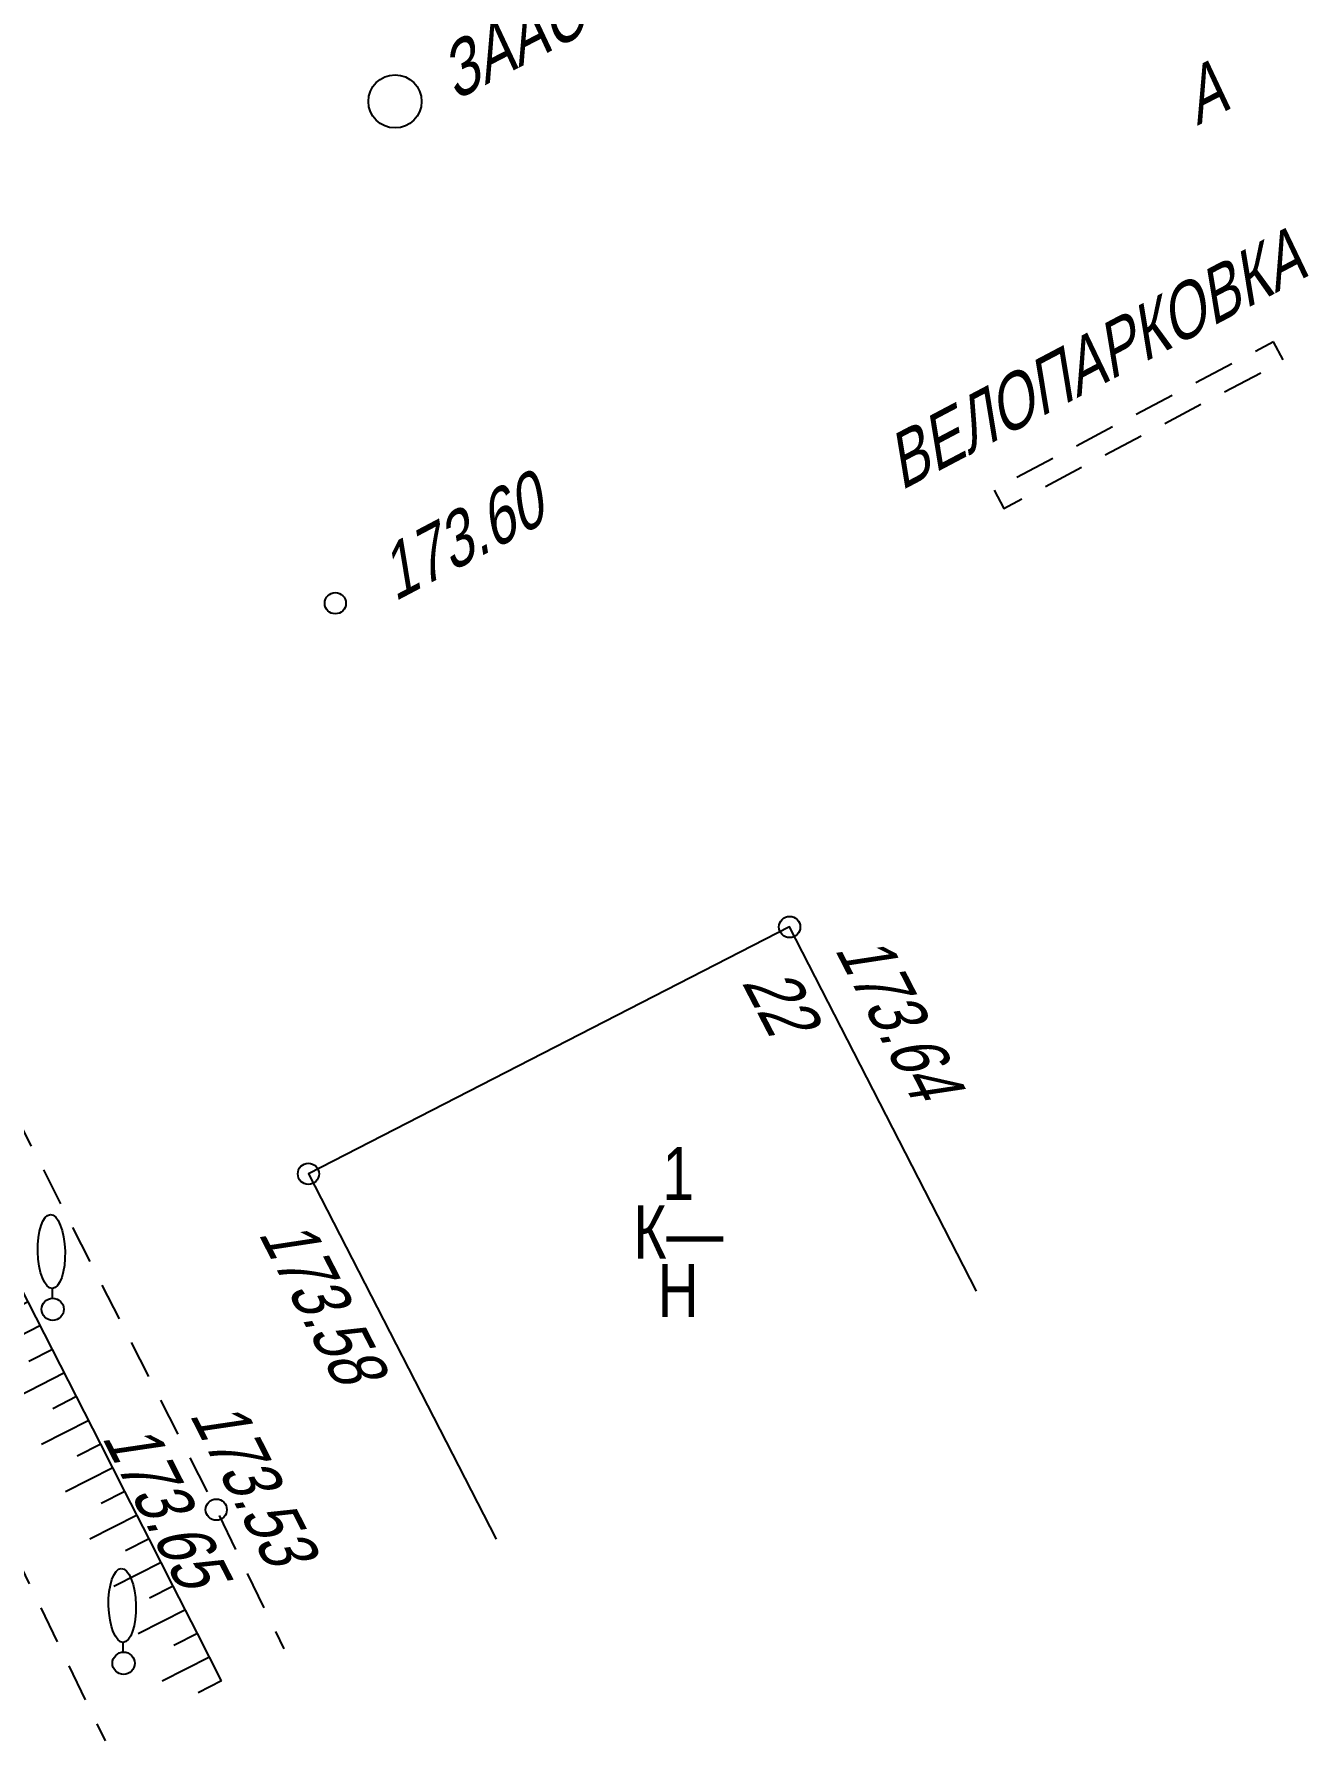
# Model space of a CAD drawing. Header units: metres. Extents: x -584 to -429, y 22748 to 22926.
# Drawn here: x -513.84 to -490.22, y 22755.42 to 22787.53 of the extents above; entities that cross this region are included whole.
import ezdxf
from ezdxf.enums import TextEntityAlignment as Align

# ---------------------------------------------------------------- set-up
doc = ezdxf.new("R2010")
doc.units = ezdxf.units.M
doc.header["$MEASUREMENT"] = 0
for name, color, linetype, lineweight in [('Горизонтали', 7, 'Continuous', 25), ('Граница улицы', 7, 'Continuous', 25), ('Здания', 7, 'Continuous', 25), ('Колодцы', 7, 'Continuous', 25), ('Номер дома', 7, 'Continuous', 25), ('Отдельно стоящее дерево', 7, 'Continuous', 25), ('Откосы', 7, 'Continuous', 25), ('Пояснительные подписи', 7, 'Continuous', 25), ('Топографические объекты', 7, 'Continuous', 25)]:
    doc.layers.add(name, color=color, linetype=linetype, lineweight=lineweight)
doc.styles.add('Style-RUSSIAN_1251 I 0.00000', font='RUSSIAN_1251.shx')
doc.styles.add('Style-RUSSIAN_1251 I 0.32289', font='RUSSIAN_1251.shx', dxfattribs={"oblique": 18.5})

# ---------------------------------------------------------------- blocks, each defined once
blk = doc.blocks.new('KOLOD_20')
at = {"layer": 'Колодцы', "color": 7, "linetype": 'Continuous', "lineweight": 25}
blk.add_arc((0, 0), 0.5, 0, 360, dxfattribs=at)
blk = doc.blocks.new('msdElementTypeLineString_10')
at = {"layer": 'Граница улицы', "color": 7, "linetype": 'Continuous', "lineweight": 25}
for p, q in [((0.001, 20.559), (0.358, 20.571)), ((0.858, 20.589), (1.572, 20.615)), ((3.286, 20.588), (4, 20.557)), ((4.5, 20.536), (5.214, 20.505)), ((6.547, 19.839), (6.871, 19.201)), ((7.098, 18.756), (7.422, 18.118)), ((7.648, 17.673), (7.973, 17.035)), ((8.199, 16.59), (8.524, 15.952)), ((8.75, 15.506), (9.074, 14.869)), ((9.301, 14.423), (9.625, 13.786)), ((9.852, 13.34), (10.176, 12.703)), ((10.403, 12.257), (10.727, 11.62)), ((10.954, 11.174), (11.278, 10.537)), ((11.505, 10.091), (11.829, 9.454)), ((12.056, 9.008), (12.38, 8.371)), ((12.607, 7.925), (12.931, 7.288)), ((13.157, 6.842), (13.482, 6.204)), ((13.708, 5.759), (14.033, 5.121)), ((14.259, 4.676), (14.583, 4.038)), ((14.81, 3.593), (15.134, 2.955)), ((15.359, 2.509), (15.671, 1.865)), ((15.889, 1.415), (16.202, 0.772)), ((16.42, 0.322), (16.576, 0))]:
    blk.add_line(p, q, dxfattribs=at)
at = {"layer": 'Граница улицы', "color": 7, "linetype": 'Continuous', "lineweight": 25, "flags": 128}
for points in [[(2.072, 20.632), (2.17, 20.636), (2.786, 20.609)], [(5.714, 20.484), (6.23, 20.462), (6.32, 20.284)]]:
    blk.add_lwpolyline(points, dxfattribs=at)
blk = doc.blocks.new('msdElementTypeLineString_14')
at = {"layer": 'Откосы', "color": 7, "linetype": 'Continuous', "lineweight": 25}
for p, q in [((0, 22.079), (0.238, 21.814)), ((0.573, 21.443), (1.049, 20.913)), ((1.384, 20.541), (1.86, 20.012)), ((2.879, 18.646), (3.239, 18.031)), ((3.492, 17.6), (3.852, 16.985)), ((5.282, 14.435), (5.607, 13.801)), ((6.387, 12.277), (6.712, 11.643)), ((6.94, 11.198), (7.264, 10.564)), ((7.492, 10.118), (7.817, 9.484)), ((8.044, 9.039), (8.369, 8.405)), ((9.132, 6.872), (9.442, 6.231)), ((9.659, 5.78), (9.969, 5.139)), ((10.186, 4.688), (10.496, 4.047)), ((10.713, 3.597), (11.023, 2.955)), ((11.24, 2.505), (11.549, 1.863)), ((11.767, 1.413), (12.076, 0.771)), ((12.294, 0.321), (12.449, 0))]:
    blk.add_line(p, q, dxfattribs=at)
at = {"layer": 'Откосы', "color": 7, "linetype": 'Continuous', "lineweight": 25, "flags": 128}
for points in [[(2.195, 19.64), (2.486, 19.316), (2.626, 19.077)], [(4.104, 16.554), (4.334, 16.162), (4.465, 15.939)], [(4.717, 15.508), (4.845, 15.29), (5.055, 14.881)], [(5.835, 13.356), (6.133, 12.774), (6.159, 12.722)], [(8.597, 7.96), (8.778, 7.606), (8.915, 7.323)]]:
    blk.add_lwpolyline(points, dxfattribs=at)
blk = doc.blocks.new('msdElementTypeLineString_17')
at = {"layer": 'Откосы', "color": 7, "linetype": 'Continuous', "lineweight": 25}
for p, q in [((1.372, 21.856), (1.245, 21.373)), ((1.852, 21.717), (1.544, 20.766)), ((2.325, 21.554), (2.144, 21.088)), ((2.789, 21.366), (2.4, 20.445)), ((3.242, 21.156), (3.022, 20.707)), ((3.685, 20.924), (3.195, 20.052)), ((4.116, 20.67), (3.846, 20.249)), ((4.533, 20.395), (3.971, 19.567)), ((4.935, 20.098), (4.631, 19.701)), ((5.332, 19.794), (4.724, 19)), ((5.673, 19.428), (5.305, 19.09)), ((6.349, 18.692), (5.673, 19.428)), ((6.011, 19.06), (5.274, 18.384)), ((6.349, 18.692), (5.981, 18.354)), ((6.655, 18.298), (5.829, 17.734)), ((6.937, 17.885), (6.524, 17.603)), ((7.209, 17.466), (6.303, 17.043)), ((7.421, 17.014), (6.968, 16.802)), ((7.655, 16.572), (6.776, 16.095)), ((7.894, 16.132), (7.454, 15.894)), ((8.132, 15.693), (7.253, 15.216)), ((8.367, 15.251), (7.921, 15.024)), ((8.821, 14.361), (8.367, 15.251)), ((8.594, 14.806), (7.703, 14.352)), ((8.821, 14.361), (8.376, 14.133)), ((9.049, 13.915), (8.158, 13.461)), ((9.276, 13.47), (8.831, 13.243)), ((9.731, 12.579), (9.276, 13.47)), ((9.503, 13.025), (8.613, 12.57)), ((9.731, 12.579), (9.285, 12.352)), ((10.185, 11.689), (9.731, 12.579)), ((9.958, 12.134), (9.067, 11.679)), ((10.185, 11.689), (9.74, 11.461)), ((10.64, 10.798), (10.185, 11.689)), ((10.413, 11.243), (9.522, 10.789)), ((10.64, 10.798), (10.194, 10.571)), ((11.094, 9.907), (10.64, 10.798)), ((10.867, 10.353), (9.976, 9.898)), ((11.094, 9.907), (10.649, 9.68)), ((11.549, 9.017), (11.094, 9.907)), ((11.322, 9.462), (10.431, 9.007)), ((11.549, 9.017), (11.104, 8.789)), ((12.004, 8.126), (11.549, 9.017)), ((11.776, 8.571), (10.886, 8.117)), ((12.004, 8.126), (11.558, 7.899)), ((12.458, 7.235), (12.004, 8.126)), ((12.231, 7.681), (11.34, 7.226)), ((12.458, 7.235), (12.013, 7.008)), ((12.913, 6.345), (12.458, 7.235)), ((12.686, 6.79), (11.795, 6.335)), ((12.913, 6.345), (12.467, 6.117)), ((13.367, 5.454), (12.913, 6.345)), ((13.14, 5.899), (12.249, 5.445)), ((13.367, 5.454), (12.922, 5.227)), ((13.822, 4.563), (13.367, 5.454)), ((13.595, 5.008), (12.704, 4.554)), ((13.822, 4.563), (13.377, 4.336)), ((14.277, 3.672), (13.822, 4.563)), ((14.049, 4.118), (13.159, 3.663)), ((14.277, 3.672), (13.831, 3.445)), ((14.731, 2.782), (14.277, 3.672)), ((14.504, 3.227), (13.613, 2.772)), ((14.731, 2.782), (14.286, 2.554)), ((15.186, 1.891), (14.731, 2.782)), ((14.959, 2.336), (14.068, 1.882)), ((15.186, 1.891), (14.74, 1.664)), ((15.64, 1), (15.186, 1.891)), ((15.413, 1.446), (14.522, 0.991)), ((15.64, 1), (15.195, 0.773))]:
    blk.add_line(p, q, dxfattribs=at)
at = {"layer": 'Откосы', "color": 7, "linetype": 'Continuous', "lineweight": 25, "flags": 128}
for points in [[(1.372, 21.856), (1.227, 21.894), (1, 21.948)], [(2.325, 21.554), (2.307, 21.56), (2.041, 21.655), (1.772, 21.743), (1.501, 21.822), (1.372, 21.856)], [(3.242, 21.156), (3.089, 21.231), (2.855, 21.338), (2.832, 21.348), (2.571, 21.458), (2.325, 21.554)], [(4.116, 20.67), (4.082, 20.691), (3.84, 20.837), (3.593, 20.975), (3.343, 21.107), (3.242, 21.156)], [(4.935, 20.098), (4.784, 20.214), (4.554, 20.38), (4.32, 20.539), (4.116, 20.67)], [(5.673, 19.428), (5.349, 19.782), (4.935, 20.098)], [(6.937, 17.885), (6.493, 18.535), (6.349, 18.692)], [(7.421, 17.014), (7.18, 17.529), (6.937, 17.885)], [(7.894, 16.132), (7.455, 16.941), (7.421, 17.014)], [(8.367, 15.251), (8.291, 15.4), (7.894, 16.132)], [(9.276, 13.47), (9.178, 13.662), (8.821, 14.361)]]:
    blk.add_lwpolyline(points, dxfattribs=at)
blk = doc.blocks.new('PIKET_76')
at = {"layer": 'Горизонтали', "color": 7, "linetype": 'Continuous', "lineweight": 25}
blk.add_arc((0, 0), 0.2, 0, 360, dxfattribs=at)
blk = doc.blocks.new('DEREVO_4')
at = {"layer": 'Отдельно стоящее дерево', "color": 7, "linetype": 'Continuous', "lineweight": 25, "flags": 128}
blk.add_lwpolyline([(-0.007, 0.21), (-0.007, 0.393)], dxfattribs=at)
at = {"layer": 'Отдельно стоящее дерево', "color": 7, "linetype": 'Continuous', "lineweight": 25}
blk.add_arc((0, 0), 0.21, 0, 359.99999, dxfattribs=at)
blk.add_ellipse((-0.0255, 1.088), major_axis=(-0.0185, 0.695), ratio=0.3698286, dxfattribs=at)
blk = doc.blocks.new('DEREVO_6')
at = {"layer": 'Отдельно стоящее дерево', "color": 7, "linetype": 'Continuous', "lineweight": 25, "flags": 128}
blk.add_lwpolyline([(-0.007, 0.21), (-0.007, 0.393)], dxfattribs=at)
at = {"layer": 'Отдельно стоящее дерево', "color": 7, "linetype": 'Continuous', "lineweight": 25}
blk.add_arc((0, 0), 0.21, 0, 359.99999, dxfattribs=at)
blk.add_ellipse((-0.0255, 1.088), major_axis=(-0.0185, 0.695), ratio=0.3698286, dxfattribs=at)
blk = doc.blocks.new('PIKET_113')
at = {"layer": 'Горизонтали', "color": 7, "linetype": 'Continuous', "lineweight": 25}
blk.add_arc((0, 0), 0.2, 0, 360, dxfattribs=at)
blk = doc.blocks.new('PIKET_198')
at = {"layer": 'Горизонтали', "color": 7, "linetype": 'Continuous', "lineweight": 25}
blk.add_arc((0, 0), 0.2, 0, 360, dxfattribs=at)
blk = doc.blocks.new('PIKET_199')
at = {"layer": 'Горизонтали', "color": 7, "linetype": 'Continuous', "lineweight": 25}
blk.add_arc((0, 0), 0.2, 0, 360, dxfattribs=at)
blk = doc.blocks.new('msdElementTypeShape_3')
at = {"layer": 'Топографические объекты', "color": 7, "linetype": 'Continuous', "lineweight": 25}
for p, q in [((5.258, 3.133), (4.918, 2.953)), ((5.438, 2.793), (5.258, 3.133)), ((4.476, 2.72), (3.796, 2.36)), ((4.336, 2.194), (5.017, 2.553)), ((3.354, 2.127), (2.673, 1.767)), ((3.214, 1.6), (3.894, 1.96)), ((2.231, 1.534), (1.551, 1.174)), ((2.092, 1.007), (2.772, 1.367)), ((1.109, 0.94), (0.429, 0.581)), ((0.969, 0.414), (1.65, 0.774))]:
    blk.add_line(p, q, dxfattribs=at)
at = {"layer": 'Топографические объекты', "color": 7, "linetype": 'Continuous', "lineweight": 25, "flags": 128}
blk.add_lwpolyline([(0.007, 0.341), (0.187, 0.001), (0.527, 0.181)], dxfattribs=at)
blk = doc.blocks.new('msdElementTypeTextNode_7')
at = {"layer": 'Здания', "color": 7, "linetype": 'Continuous', "lineweight": 25, "style": 'Style-RUSSIAN_1251 I 0.00000', "width": 0.8}
for s, p in [('1', (0.001, 1.1)), ('К—', (0.002, 0)), ('Н', (-0.001, -1.1))]:
    blk.add_text(s, height=1, dxfattribs=at).set_placement(p, align=Align.MIDDLE_CENTER)

msp = doc.modelspace()

# ---------------------------------------------------------------- linework, layer by layer
at = {"layer": 'Здания', "color": 7, "linetype": 'Continuous', "lineweight": 25, "flags": 128}
msp.add_lwpolyline([(-496.112, 22763.883), (-499.629, 22770.736), (-508.677, 22766.092), (-505.149, 22759.218)], dxfattribs=at)

# ---------------------------------------------------------------- block references
at = {"layer": 'Горизонтали', "color": 7, "linetype": 'Continuous', "lineweight": 25}
for name, p in [('PIKET_113', (-508.172, 22776.827)), ('PIKET_199', (-499.629, 22770.736)), ('PIKET_198', (-508.677, 22766.092)), ('PIKET_76', (-510.411, 22759.773))]:
    msp.add_blockref(name, p, dxfattribs=at)
at = {"layer": 'Граница улицы', "color": 7, "linetype": 'Continuous', "lineweight": 25}
msp.add_blockref('msdElementTypeLineString_10', (-525.718, 22757.157), dxfattribs=at)
at = {"layer": 'Здания', "color": 7, "linetype": 'Continuous', "lineweight": 25}
msp.add_blockref('msdElementTypeTextNode_7', (-501.723, 22764.998), dxfattribs=at)
at = {"layer": 'Колодцы', "color": 7, "linetype": 'Continuous', "lineweight": 25}
msp.add_blockref('KOLOD_20', (-507.049, 22786.268), dxfattribs=at)
at = {"layer": 'Отдельно стоящее дерево', "color": 7, "linetype": 'Continuous', "lineweight": 25}
for name, p in [('DEREVO_6', (-513.486, 22763.543)), ('DEREVO_4', (-512.153, 22756.884))]:
    msp.add_blockref(name, p, dxfattribs=at)
at = {"layer": 'Откосы', "color": 7, "linetype": 'Continuous', "lineweight": 25}
for name, p in [('msdElementTypeLineString_14', (-524.949, 22755.424)), ('msdElementTypeLineString_17', (-525.949, 22755.555))]:
    msp.add_blockref(name, p, dxfattribs=at)
at = {"layer": 'Топографические объекты', "color": 7, "linetype": 'Continuous', "lineweight": 25}
msp.add_blockref('msdElementTypeShape_3', (-495.787, 22778.61), dxfattribs=at)

# ---------------------------------------------------------------- texts
at = {"layer": 'Горизонтали', "color": 7, "linetype": 'Continuous', "lineweight": 25, "style": 'Style-RUSSIAN_1251 I 0.32289', "oblique": 18.5, "width": 0.8}
for s, rotation, p in [('173.60', 27.8544, (-507.054, 22776.852)), ('173.64', 297.1685, (-498.789, 22770.322)), ('173.58', 297.1685, (-509.629, 22764.974)), ('173.53', 296.96, (-510.922, 22761.565)), ('173.65', 296.96, (-512.57, 22761.139))]:
    msp.add_text(s, height=1, rotation=rotation, dxfattribs=at).set_placement(p)
at = {"layer": 'Граница улицы', "color": 7, "linetype": 'Continuous', "lineweight": 25, "style": 'Style-RUSSIAN_1251 I 0.32289', "oblique": 18.5, "width": 0.799996}
msp.add_text('А', height=1, rotation=27.4534, dxfattribs=at).set_placement((-491.966, 22785.805))
at = {"layer": 'Колодцы', "color": 7, "linetype": 'Continuous', "lineweight": 25, "style": 'Style-RUSSIAN_1251 I 0.32289', "oblique": 18.5, "width": 0.8}
msp.add_text('ЗААСФ.', height=1, rotation=27.4534, dxfattribs=at).set_placement((-505.931, 22786.272))
at = {"layer": 'Номер дома', "color": 7, "linetype": 'Continuous', "lineweight": 25, "style": 'Style-RUSSIAN_1251 I 0.32289', "oblique": 18.5, "width": 0.799996}
msp.add_text('22', height=1, rotation=297.4194, dxfattribs=at).set_placement((-500.537, 22769.695))
at = {"layer": 'Пояснительные подписи', "color": 7, "linetype": 'Continuous', "lineweight": 25, "style": 'Style-RUSSIAN_1251 I 0.32289', "oblique": 18.5, "width": 0.8}
msp.add_text('ВЕЛОПАРКОВКА', height=1, rotation=27.8544, dxfattribs=at).set_placement((-497.528, 22778.94))

doc.saveas('drawing.dxf')
